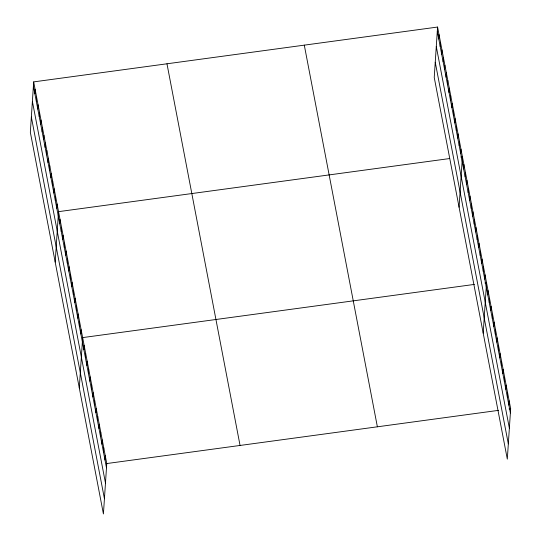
<?xml version="1.0" encoding="UTF-8"?>
<svg xmlns="http://www.w3.org/2000/svg" width="541" height="541" viewBox="0 0 541 541"><rect width="100%" height="100%" fill="white"/><g stroke="black" fill="none" stroke-linecap="round" stroke-linejoin="round"><path stroke-width="0.81" d="M33.684 81.887L30.337 132.288L103.419 513.95L106.766 463.549L33.684 81.887L437.581 27.05L510.663 408.712L507.316 459.113L434.234 77.451L437.581 27.05M34.867 93.776L35.145 89.522M36.328 101.41L36.612 97.157M37.789 109.045L38.073 104.785M39.25 116.68L39.534 112.42M40.71 124.308L40.994 120.055M42.171 131.943L42.455 127.69M43.632 139.578L43.916 135.318M45.099 147.213L45.376 142.952M46.56 154.841L46.844 150.587M48.021 162.476L48.305 158.222M49.481 170.111L49.765 165.85M50.942 177.746L51.226 173.485M52.403 185.374L52.687 181.12M53.863 193.009L54.147 188.755M55.331 200.643L55.608 196.383M56.791 208.278L57.076 204.018M55.189 262.054L58.536 211.653L449.503 158.567M59.76 223.778L60.044 219.524M61.268 231.649L61.546 227.396M62.776 239.521L63.054 235.267M64.278 247.393L64.562 243.139M65.786 255.264L66.07 251.01M67.294 263.136L67.578 258.882M68.802 271.014L69.086 266.754M70.31 278.885L70.594 274.625M71.818 286.757L72.102 282.497M73.326 294.629L73.61 290.368M74.834 302.5L75.118 298.24M76.342 310.372L76.619 306.111M77.85 318.243L78.127 313.983M79.351 326.115L79.635 321.854M80.859 333.986L81.143 329.726M79.304 388.005L82.651 337.598L474.43 284.404M83.875 349.729L84.159 345.469M85.383 357.601L85.667 353.341M86.891 365.473L87.175 361.212M88.399 373.344L88.683 369.084M89.907 381.216L90.191 376.955M91.415 389.087L91.693 384.827M92.924 396.959L93.201 392.698M94.425 404.83L94.709 400.57M95.933 412.702L96.217 408.441M97.441 420.573L97.725 416.32M98.949 428.445L99.233 424.191M100.457 436.317L100.741 432.063M101.965 444.188L102.249 439.934M103.473 452.06L103.757 447.806M104.981 459.931L105.265 455.678M438.758 38.938L439.042 34.685M440.218 46.573L440.502 42.32M441.679 54.208L441.963 49.948M443.14 61.836L443.424 57.583M444.607 69.471L444.885 65.218M446.068 77.106L446.345 72.852M447.529 84.741L447.813 80.481M448.989 92.369L449.273 88.115M450.45 100.004L450.734 95.75M451.911 107.639L452.195 103.385M453.372 115.274L453.656 111.013M454.839 122.902L455.116 118.648M456.3 130.537L456.577 126.283M457.76 138.171L458.044 133.918M459.221 145.806L459.505 141.546M460.682 153.434L460.966 149.181M459.079 207.217L462.427 156.816L460.81 157.032M463.651 168.941L463.935 164.687M465.159 176.812L465.443 172.559M466.667 184.684L466.951 180.43M468.175 192.555L468.459 188.302M469.683 200.427L469.967 196.173M471.191 208.299L471.468 204.045M472.699 216.17L472.976 211.916M474.2 224.042L474.484 219.788M475.708 231.913L475.992 227.66M477.216 239.785L477.5 235.531M478.724 247.656L479.008 243.403M480.232 255.535L480.516 251.274M481.74 263.406L482.024 259.146M483.248 271.278L483.532 267.017M484.756 279.149L485.04 274.889M483.194 333.161L486.542 282.76L484.932 282.984M487.772 294.892L488.05 290.632M489.274 302.764L489.558 298.504M490.782 310.635L491.066 306.375M492.29 318.507L492.574 314.247M493.798 326.379L494.082 322.118M495.306 334.25L495.59 329.99M496.814 342.122L497.098 337.861M498.322 349.993L498.606 345.733M499.83 357.865L500.114 353.604M501.338 365.736L501.615 361.476M502.846 373.608L503.123 369.347M504.347 381.479L504.631 377.219M505.855 389.351L506.139 385.091M507.363 397.222L507.647 392.962M508.871 405.094L509.155 400.84M106.766 463.549L498.545 410.355M509.047 408.928L510.663 408.712M437.297 31.304L510.379 412.966M436.283 46.533L509.365 428.195M435.241 62.222L508.324 443.884M304.292 45.146L377.375 426.808M166.973 63.791L240.055 445.453M33.4 86.147L106.489 467.803M32.392 101.37L105.475 483.032M31.351 117.066L104.433 498.721"/></g></svg>
